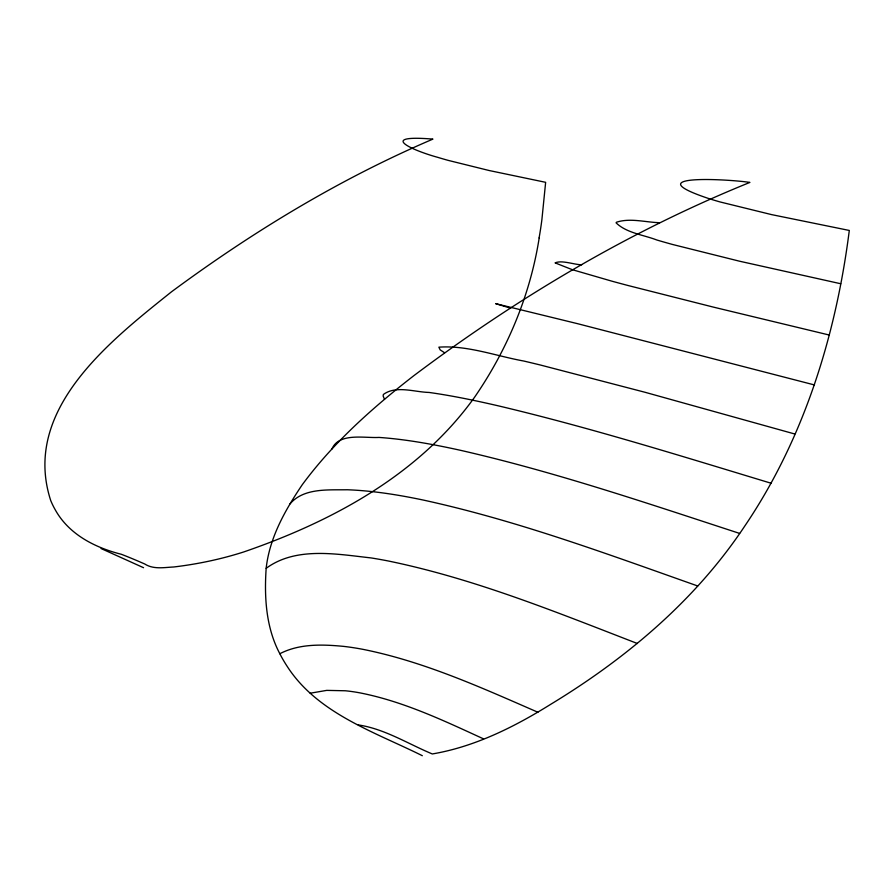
<?xml version="1.0" encoding="UTF-8"?>
<svg xmlns="http://www.w3.org/2000/svg" width="894" height="894" viewBox="0 0 894 894"><rect width="100%" height="100%" fill="white"/><g stroke="black" fill="none" stroke-linecap="round" stroke-linejoin="round"><path stroke-width="1.34" d="M358.293 724.933C384.588 728.833 408.022 743.842 432.305 753.955C474.87 746.747 514.486 726.878 550.793 704.26C626.426 658.319 695.498 600.276 744.736 526.097C804.142 438.451 836.046 334.837 849.3 230.451L771.6 214.616L720.106 201.955A56.97 5.23 13.5 0 1 708.216 198.379C635.098 173.816 727.872 179.079 749.898 182.41C629.667 231.043 517.257 297.892 413.732 375.759C372.63 407.675 333.25 442.664 302.25 484.738C285.231 509.982 269.552 537.495 266.166 568.316C264.188 597.248 265.976 627.666 279.833 653.737A204.156 164.049 -36.8 0 0 287.197 666.388C317.549 713.591 374.944 732.097 422.326 755.709M331.909 449.023C338.982 432.316 364.629 438.306 378.978 437.423C400.21 438.898 421.253 442.273 442.117 446.43A127.306 13.723 14.8 0 1 460.734 450.364C555.375 471.987 647.424 503.322 739.595 533.405M539.194 237.905C530.243 295.143 507.311 349.733 474.513 397.316C418.906 474.87 332.11 521.537 243.649 551.978C220.952 559.242 197.462 564.159 173.816 566.975C163.993 567.455 153.466 569.612 144.716 563.98C136.972 560.594 129.194 557.286 121.293 554.269C94.887 547.62 68.682 534.344 55.037 509.424A158.663 108.587 -40.2 0 1 50.734 500.584C21.355 410.044 109.571 341.363 171.458 291.835C252.745 231.747 339.832 178.845 432.919 139.106C377.112 134.525 412.045 150.315 437.758 157.344A45.259 3.453 14.4 0 0 448.173 160.372L489.141 170.519L545.642 182.32L541.887 219.689A228.998 136.022 -76.8 0 1 539.093 237.905M290.014 503.87C303.804 487.744 328.12 490.113 347.319 489.756C366.54 490.482 385.649 492.985 404.557 496.382A126.266 18.539 14.9 0 1 423.253 500.048C517.067 520.498 607.35 554.057 697.689 585.972M266.166 568.316C295.948 546.413 336.524 554.112 370.909 557.901A115.494 22.138 14.8 0 1 388.287 560.985C474.211 578.664 555.878 611.988 637.4 643.512M279.833 653.737C299.311 643.568 322.265 644.339 343.553 646.373A83.41 20.774 14.8 0 1 362.796 649.312C423.901 661.504 481.106 687.508 537.909 712.25M310.196 693.219L326.735 690.38L345.33 690.771A59.194 16.181 14.9 0 1 359.187 692.727C402.859 701.142 443.424 720.463 483.565 738.891M659.37 222.695C645.312 222.271 629.979 217.723 616.368 222.26L616.122 222.874C626.571 233.043 643.378 234.809 656.822 239.994A74.884 4.448 13.9 0 0 672.556 244.475L739.573 261.216L840.729 283.744M581.659 264.825C573.523 264.523 561.957 259.908 555.096 262.87L572.216 269.653L611.775 281.141A90.372 2.458 14.2 0 0 627.923 285.477L713.334 307.1L829.263 335.038M814.501 384.956L577.658 323.706L495.667 303.658L510.485 308.139M794.766 433.992L645.021 392.276L540.278 364.987A114.544 4.358 14.6 0 0 523.817 361.042C495.824 355.957 467.305 345.118 438.865 347.174L440.172 349.878L444.62 352.772M771.187 483.263C681.183 456.041 591.314 427.947 499.78 406.189A122.813 8.839 14.8 0 0 481.978 402.166C464.455 398.344 446.832 394.936 429.064 392.444C414.492 392.108 396.02 385.146 383.37 394.466L383.146 396.02L384.521 399.35M101.044 548.525L143.554 567.712"/></g></svg>
